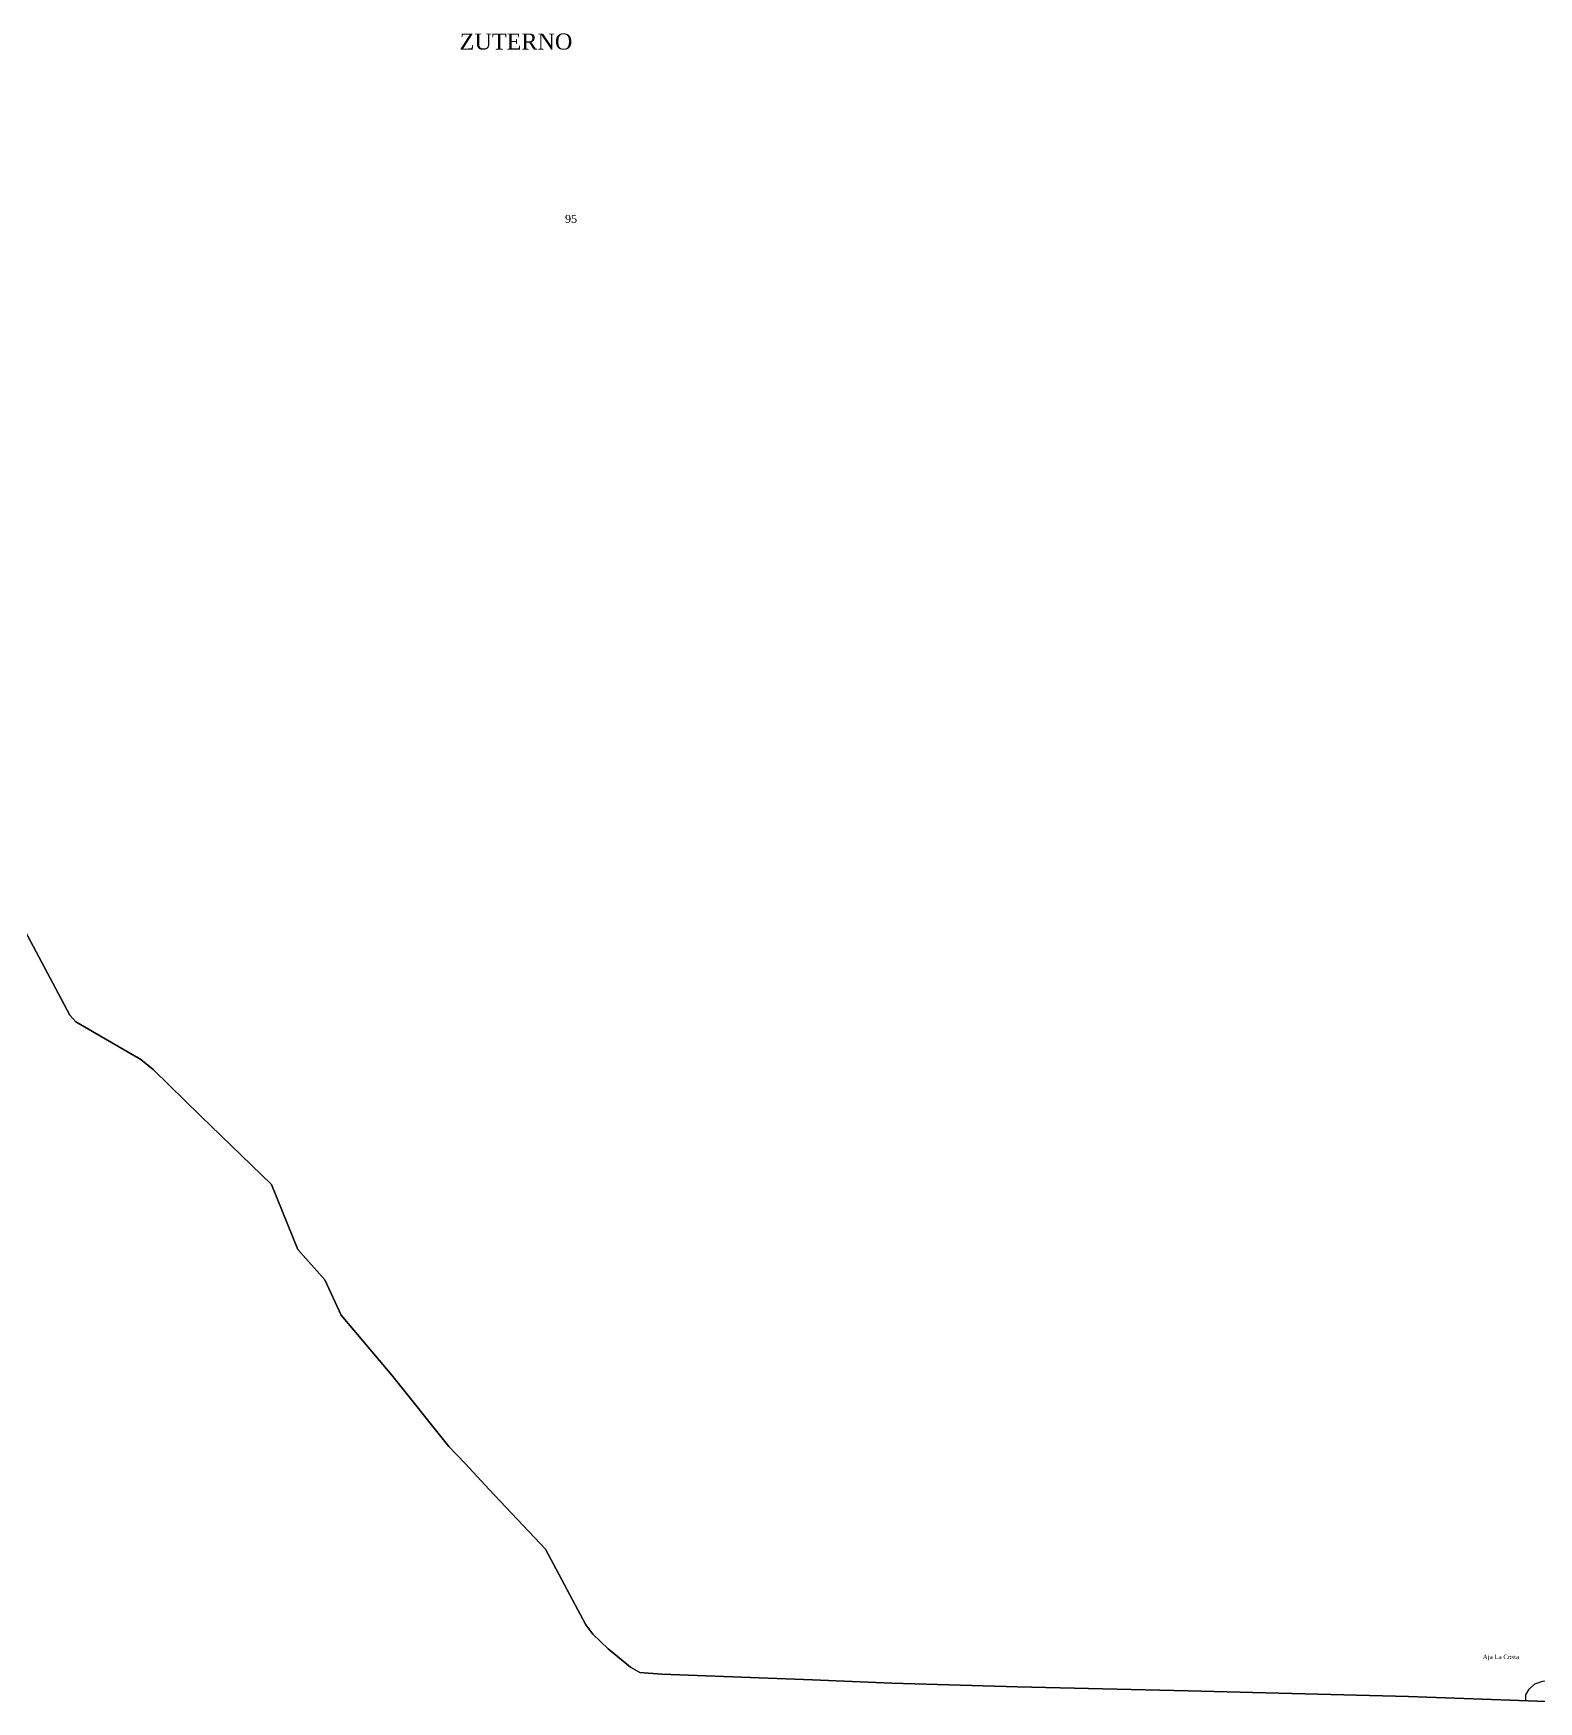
# Model space of a CAD drawing. Extents: x 1205702 to 1209344, y 6150197 to 6152796.
# Drawn here: x 1208218.1 to 1208594.4, y 6150196.6 to 6150613.6 of the extents above; entities that cross this region are included whole.
import ezdxf

# ---------------------------------------------------------------- set-up
doc = ezdxf.new("R2010")
doc.units = 0
doc.linetypes.add('CONTINU', pattern=[0])
for name, color, linetype in [('1LIEUDIT', 7, 'CONTINU'), ('1PARCELLE', 7, 'CONTINU'), ('1SECTION', 7, 'CONTINU'), ('1SUBDSECT', 7, 'CONTINU'), ('3ENSIMMO', 7, 'CONTINU'), ('3FISCLINE', 7, 'CONTINUOUS'), ('3LIEUDITTEX', 7, 'CONTINU'), ('3PARCELLETEX', 7, 'CONTINU')]:
    doc.layers.add(name, color=color, linetype=linetype)
doc.styles.get("Standard").update_dxf_attribs({"font": 'Times New Roman'})

msp = doc.modelspace()

# ---------------------------------------------------------------- linework, layer by layer
at = {"layer": '1LIEUDIT'}
msp.add_lwpolyline([(1208596.45, 6150196.62), (1208561.88, 6150197.9), (1208506.79, 6150199.31), (1208464.13, 6150200.29), (1208432.69, 6150201.27), (1208412.87, 6150202.08), (1208375.26, 6150203.47), (1208369.72, 6150203.9), (1208367.42, 6150205.24), (1208361.78, 6150209.85), (1208357.98, 6150213.5), (1208356.19, 6150215.85), (1208346.12, 6150234.72), (1208332.06, 6150249.64), (1208326.09, 6150256.18), (1208321.95, 6150260.4), (1208307.69, 6150278.23), (1208295.09, 6150293.25), (1208290.94, 6150302.06), (1208284.18, 6150309.67), (1208277.66, 6150325.84), (1208260.01, 6150342.97), (1208248.03, 6150354.64), (1208244.99, 6150357.15), (1208228.75, 6150366.56), (1208227.24, 6150368.18), (1208212.47, 6150395.95)], dxfattribs=at)
at = {"layer": '1PARCELLE'}
msp.add_lwpolyline([(1208596.45, 6150196.62), (1208561.88, 6150197.9), (1208506.79, 6150199.31), (1208464.13, 6150200.29), (1208432.69, 6150201.27), (1208412.87, 6150202.08), (1208375.26, 6150203.47), (1208369.72, 6150203.9), (1208367.42, 6150205.24), (1208361.78, 6150209.85), (1208357.98, 6150213.5), (1208356.19, 6150215.85), (1208346.12, 6150234.72), (1208332.06, 6150249.64), (1208326.09, 6150256.18), (1208321.95, 6150260.4), (1208307.69, 6150278.23), (1208295.09, 6150293.25), (1208290.94, 6150302.06), (1208284.18, 6150309.67), (1208277.66, 6150325.84), (1208260.01, 6150342.97), (1208248.03, 6150354.64), (1208244.99, 6150357.15), (1208228.75, 6150366.56), (1208227.24, 6150368.18), (1208212.47, 6150395.95)], dxfattribs=at)
at = {"layer": '1SECTION'}
msp.add_lwpolyline([(1208596.45, 6150196.62), (1208561.88, 6150197.9), (1208506.79, 6150199.31), (1208464.13, 6150200.29), (1208432.69, 6150201.27), (1208412.87, 6150202.08), (1208375.26, 6150203.47), (1208369.72, 6150203.9), (1208367.42, 6150205.24), (1208361.78, 6150209.85), (1208357.98, 6150213.5), (1208356.19, 6150215.85), (1208346.12, 6150234.72), (1208332.06, 6150249.64), (1208326.09, 6150256.18), (1208321.95, 6150260.4), (1208307.69, 6150278.23), (1208295.09, 6150293.25), (1208290.94, 6150302.06), (1208284.18, 6150309.67), (1208277.66, 6150325.84), (1208260.01, 6150342.97), (1208248.03, 6150354.64), (1208244.99, 6150357.15), (1208228.75, 6150366.56), (1208227.24, 6150368.18), (1208212.47, 6150395.95)], dxfattribs=at)
at = {"layer": '1SUBDSECT'}
msp.add_lwpolyline([(1208212.47, 6150395.95), (1208227.24, 6150368.18), (1208228.75, 6150366.56), (1208244.99, 6150357.15), (1208248.03, 6150354.64), (1208260.01, 6150342.97), (1208277.66, 6150325.84), (1208284.18, 6150309.67), (1208290.94, 6150302.06), (1208295.09, 6150293.25), (1208307.69, 6150278.23), (1208321.95, 6150260.4), (1208326.09, 6150256.18), (1208332.06, 6150249.64), (1208346.12, 6150234.72), (1208356.19, 6150215.85), (1208357.98, 6150213.5), (1208361.78, 6150209.85), (1208367.42, 6150205.24), (1208369.72, 6150203.9), (1208375.26, 6150203.47), (1208412.87, 6150202.08), (1208432.69, 6150201.27), (1208464.13, 6150200.29), (1208506.79, 6150199.31), (1208561.88, 6150197.9), (1208596.45, 6150196.62)], dxfattribs=at)
at = {"layer": '3FISCLINE'}
msp.add_lwpolyline([(1208591.21, 6150196.81), (1208591.26, 6150198.29), (1208592.05, 6150199.71), (1208593.49, 6150201.04), (1208595.45, 6150201.77), (1208596.92, 6150201.84), (1208599.32, 6150201.28), (1208600.45, 6150200.38), (1208601.43, 6150198.66)], dxfattribs=at)

# ---------------------------------------------------------------- texts
at = {"layer": '3ENSIMMO'}
msp.add_text('Aja La Costa', height=1.125, dxfattribs=at).set_placement((1208580.47, 6150207.25))
at = {"layer": '3LIEUDITTEX'}
msp.add_text('ZUTERNO', height=4, dxfattribs=at).set_placement((1208324.67, 6150609.56))
at = {"layer": '3PARCELLETEX'}
msp.add_text('95', height=2, dxfattribs=at).set_placement((1208351.02, 6150566.24))

doc.saveas('drawing.dxf')
